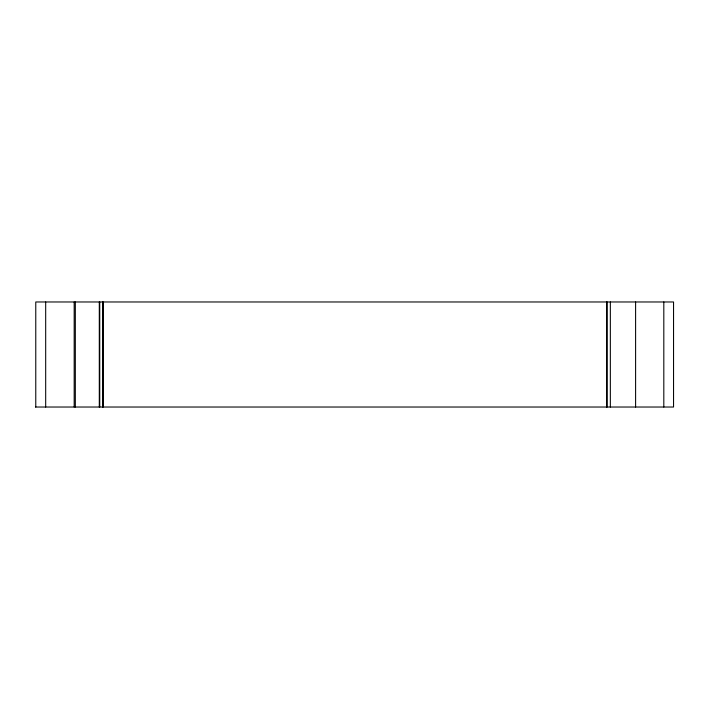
<?xml version="1.0" encoding="UTF-8"?>
<svg xmlns="http://www.w3.org/2000/svg" width="709" height="709" viewBox="0 0 709 709"><rect width="100%" height="100%" fill="white"/><g stroke="black" fill="none" stroke-linecap="round" stroke-linejoin="round"><path stroke-width="1.06" d="M35.45 407.028L673.55 407.028L673.55 301.972L35.769 301.972L35.769 407.028M663.81 301.972L663.81 407.028M635.601 301.972L635.601 407.028M610.343 301.972L610.343 407.028M103.035 301.972L103.035 407.028M102.796 301.972L102.796 407.028M102.619 301.972L102.619 407.028M99.739 301.972L99.739 407.028M99.295 301.972L99.295 407.028M75.322 301.972L75.322 407.028M74.179 301.972L74.179 407.028M45.686 301.972L45.686 407.028M606.877 301.972L606.877 407.028L606.877 301.972"/></g></svg>
